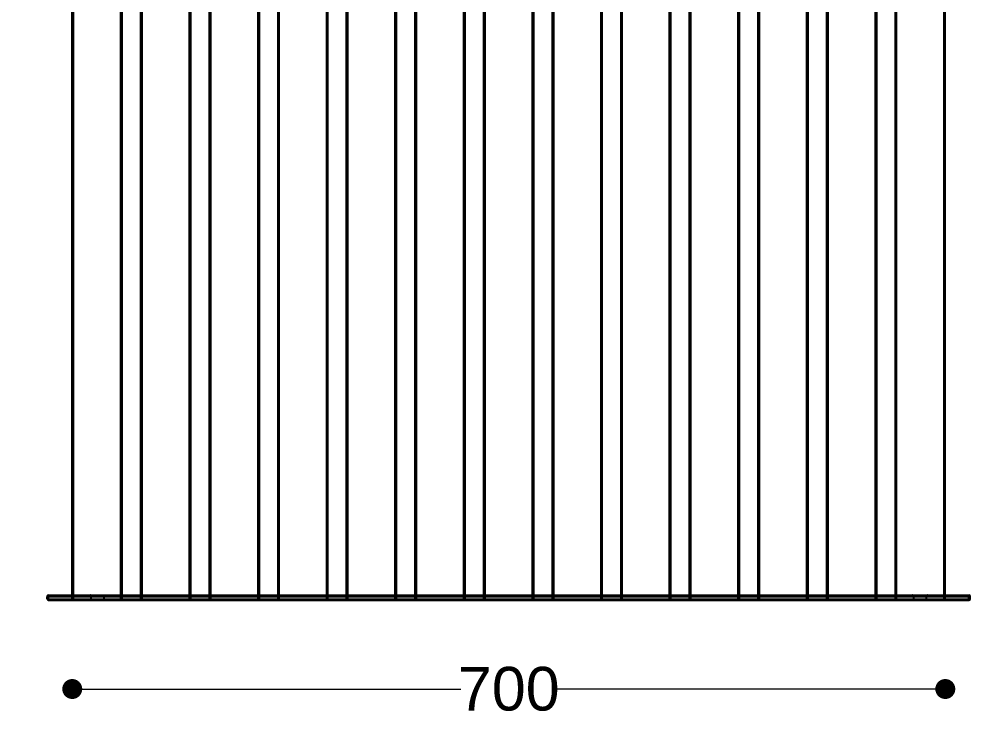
# Model space of a CAD drawing. Header units: millimetres. Extents: x 10366 to 13995, y 24552 to 29685.
# Drawn here: x 11293 to 12069, y 25186 to 25746 of the extents above; entities that cross this region are included whole.
import ezdxf

# ---------------------------------------------------------------- set-up
doc = ezdxf.new("R2010")
doc.units = ezdxf.units.MM
doc.header["$LTSCALE"] = 3
doc.layers.add('DomyÅ›lna', color=7, linetype='Continuous')
doc.layers.add('Hidden_lines', color=7, linetype='Continuous')
doc.styles.get("Standard").update_dxf_attribs({"font": 'arial.ttf'})
doc.dimstyles.new('MATEUSZ', dxfattribs={"dimtxt": 35, "dimasz": 16, "dimexe": 0.18, "dimexo": 0.0625, "dimgap": 0.09, "dimtad": 0, "dimdec": 0, "dimdsep": 46, "dimtxsty": 'Standard', "dimblk": 'DOT', "dimcen": 0.09, "dimse1": 1, "dimse2": 1, "dimadec": 0, "dimazin": 0, "dimtfac": 1, "dimtdec": 0, "dimtofl": 0, "dimtmove": 0, "dimatfit": 3, "dimfxl": 1, "dimtolj": 1, "dimtzin": 0, "dimlwd": 9, "dimlwe": 9, "dimarcsym": 0})

# ---------------------------------------------------------------- blocks, each defined once
blk = doc.blocks.new('_Dot')
at = {"color": 0, "linetype": 'ByBlock', "lineweight": -2}
blk.add_line((-0.5, 0), (-1, 0), dxfattribs=at)
at = {"color": 0, "linetype": 'ByBlock', "const_width": 0.5}
blk.add_lwpolyline([(-0.25, 0, 1), (0.25, 0, 1)], format="xyb", close=True, dxfattribs=at)
blk = doc.blocks.new('*D31')
at = {"color": 0, "lineweight": 9, "transparency": 16777216}
for p, q in [((11351.59, 25209.17), (11647.04, 25209.17)), ((12019.59, 25209.17), (11724.15, 25209.17))]:
    blk.add_line(p, q, dxfattribs=at)
at = {"layer": 'Defpoints', "color": 0, "transparency": 16777216}
for p in [(11335.59, 25284.35), (12035.59, 25284.35), (12035.59, 25209.17)]:
    blk.add_point(p, dxfattribs=at)
at = {"color": 0, "lineweight": 9, "transparency": 16777216, "xscale": 16, "yscale": 16, "zscale": 16, "rotation": 180}
blk.add_blockref('_Dot', (11335.59, 25209.17), dxfattribs=at)
at = {"color": 0, "lineweight": 9, "transparency": 16777216, "xscale": 16, "yscale": 16, "zscale": 16}
blk.add_blockref('_Dot', (12035.59, 25209.17), dxfattribs=at)
at = {"color": 0, "transparency": 16777216, "insert": (11685.59, 25209.17), "char_height": 35, "attachment_point": 5}
blk.add_mtext('\\A1;700', dxfattribs=at)
blk = doc.blocks.new('*D32')
at = {"color": 0, "lineweight": 9, "transparency": 16777216}
for p, q in [((12930.58, 25714.35), (12930.58, 25544.75)), ((12930.58, 25296.35), (12930.58, 25465.95))]:
    blk.add_line(p, q, dxfattribs=at)
at = {"layer": 'Defpoints', "color": 0, "transparency": 16777216}
for p in [(11095.69, 25730.35), (12930.58, 25730.35), (11115.69, 25280.35)]:
    blk.add_point(p, dxfattribs=at)
at = {"color": 0, "lineweight": 9, "transparency": 16777216, "xscale": 16, "yscale": 16, "zscale": 16}
for p, rotation in [((12930.58, 25730.35), 90), ((12930.58, 25280.35), 270)]:
    blk.add_blockref('_Dot', p, dxfattribs=dict(at, rotation=rotation))
at = {"color": 0, "transparency": 16777216, "insert": (12930.58, 25505.35), "char_height": 35, "attachment_point": 5, "rotation": 90}
blk.add_mtext('\\A1;450', dxfattribs=at)
blk = doc.blocks.new('*D33')
at = {"color": 0, "lineweight": 9, "transparency": 16777216}
for p, q in [((13029.08, 26013.96), (13029.08, 25693.71)), ((13029.08, 25296.35), (13029.08, 25616.6))]:
    blk.add_line(p, q, dxfattribs=at)
at = {"layer": 'Defpoints', "color": 0, "transparency": 16777216}
for p in [(12034.41, 26029.96), (13029.08, 26029.96), (12054.59, 25280.35)]:
    blk.add_point(p, dxfattribs=at)
at = {"color": 0, "lineweight": 9, "transparency": 16777216, "xscale": 16, "yscale": 16, "zscale": 16}
for p, rotation in [((13029.08, 26029.96), 90), ((13029.08, 25280.35), 270)]:
    blk.add_blockref('_Dot', p, dxfattribs=dict(at, rotation=rotation))
at = {"color": 0, "transparency": 16777216, "insert": (13029.08, 25655.16), "char_height": 35, "attachment_point": 5, "rotation": 90}
blk.add_mtext('\\A1;750', dxfattribs=at)

msp = doc.modelspace()

# ---------------------------------------------------------------- linework, layer by layer
at = {"layer": 'DomyÅ›lna'}
for p, q in [((11335.59, 25283.35), (11335.59, 26028.76)), ((11336.59, 25283.35), (11336.59, 26028.76)), ((11374.59, 25283.35), (11374.59, 26028.76)), ((11375.59, 25283.35), (11375.59, 26028.76)), ((11390.59, 25283.35), (11390.59, 26028.76)), ((11391.59, 25283.35), (11391.59, 26028.76)), ((11429.59, 25283.35), (11429.59, 26028.76)), ((11430.59, 25283.35), (11430.59, 26028.76)), ((11445.59, 25283.35), (11445.59, 26028.76)), ((11446.59, 25283.35), (11446.59, 26028.76)), ((11484.59, 25283.35), (11484.59, 26028.76)), ((11485.59, 25283.35), (11485.59, 26028.76)), ((11500.59, 25283.35), (11500.59, 26028.76)), ((11501.59, 25283.35), (11501.59, 26028.76)), ((11539.59, 25283.35), (11539.59, 26028.76)), ((11540.59, 25283.35), (11540.59, 26028.76)), ((11555.59, 25283.35), (11555.59, 26028.76)), ((11556.59, 25283.35), (11556.59, 26028.76)), ((11594.59, 25283.35), (11594.59, 26028.76)), ((11595.59, 25283.35), (11595.59, 26028.76)), ((11610.59, 25283.35), (11610.59, 26028.76)), ((11611.59, 25283.35), (11611.59, 26028.76)), ((11649.59, 25283.35), (11649.59, 26028.76)), ((11650.59, 25283.35), (11650.59, 26028.76)), ((11665.59, 25283.35), (11665.59, 26028.76)), ((11666.59, 25283.35), (11666.59, 26028.76)), ((11704.59, 25283.35), (11704.59, 26028.76)), ((11705.59, 25283.35), (11705.59, 26028.76)), ((11720.59, 25283.35), (11720.59, 26028.76)), ((11721.59, 25283.35), (11721.59, 26028.76)), ((11759.59, 25283.35), (11759.59, 26028.76)), ((11760.59, 25283.35), (11760.59, 26028.76)), ((11775.59, 25283.35), (11775.59, 26028.76)), ((11776.59, 25283.35), (11776.59, 26028.76)), ((11814.59, 25283.35), (11814.59, 26028.76)), ((11815.59, 25283.35), (11815.59, 26028.76)), ((11830.59, 25283.35), (11830.59, 26028.76)), ((11831.59, 25283.35), (11831.59, 26028.76)), ((11869.59, 25283.35), (11869.59, 26028.76)), ((11870.59, 25283.35), (11870.59, 26028.76)), ((11885.59, 25283.35), (11885.59, 26028.76)), ((11886.59, 25283.35), (11886.59, 26028.76)), ((11924.59, 25283.35), (11924.59, 26028.76)), ((11925.59, 25283.35), (11925.59, 26028.76)), ((11940.59, 25283.35), (11940.59, 26028.76)), ((11941.59, 25283.35), (11941.59, 26028.76)), ((11979.59, 25283.35), (11979.59, 26028.76)), ((11980.59, 25283.35), (11980.59, 26028.76)), ((11995.59, 25283.35), (11995.59, 26028.76)), ((11996.59, 25283.35), (11996.59, 26028.76)), ((12034.59, 25283.35), (12034.59, 26028.76)), ((12035.59, 25283.35), (12035.59, 26028.76)), ((11316.59, 25284.35), (12054.59, 25284.35)), ((11315.59, 25281.35), (11315.59, 25283.35)), ((11316.59, 25283.35), (12054.59, 25283.35)), ((11316.59, 25281.35), (11316.59, 25283.35)), ((11316.59, 25281.35), (12054.59, 25281.35)), ((11316.59, 25280.35), (12054.59, 25280.35)), ((12054.59, 25281.35), (12054.59, 25283.35)), ((12055.59, 25281.35), (12055.59, 25283.35))]:
    msp.add_line(p, q, dxfattribs=at)
for points in [[(11316.59, 25284.35, 0), (11316.59, 25284.35, 0), (11316.59, 25284.35, 0), (11316.59, 25284.35, 0), (11316.59, 25284.35, 0), (11316.59, 25284.35, 0), (11316.59, 25284.35, 0), (11316.59, 25284.35, 0), (11316.59, 25284.35, 0), (11316.59, 25284.35, 0), (11316.59, 25284.35, 0), (11316.59, 25284.35, 0), (11316.59, 25284.35, 0), (11316.59, 25284.35, 0), (11316.59, 25284.34, 0), (11316.59, 25284.32, 0), (11316.59, 25284.22, 0), (11316.59, 25283.35, 0)], [(12054.59, 25283.35, 0), (12054.59, 25284.35, 0)], [(11316.59, 25283.35, 0), (11315.59, 25283.35, 0)], [(11315.59, 25281.35, 0), (11315.59, 25281.35, 0), (11315.59, 25281.35, 0), (11315.59, 25281.35, 0), (11315.59, 25281.35, 0), (11315.59, 25281.35, 0), (11315.59, 25281.35, 0), (11315.59, 25281.35, 0), (11315.59, 25281.35, 0), (11315.59, 25281.35, 0), (11315.59, 25281.35, 0), (11315.59, 25281.35, 0), (11315.59, 25281.35, 0), (11315.6, 25281.35, 0), (11315.6, 25281.35, 0), (11315.62, 25281.35, 0), (11315.72, 25281.35, 0), (11316.59, 25281.35, 0)], [(11316.59, 25281.35, 0), (11316.59, 25280.35, 0)], [(11349.88, 25280.35, 0), (11349.97, 25280.35, 0), (11350.07, 25280.37, 0), (11350.16, 25280.39, 0), (11350.25, 25280.42, 0), (11350.33, 25280.46, 0), (11350.41, 25280.51, 0), (11350.49, 25280.56, 0), (11350.57, 25280.63, 0), (11350.63, 25280.7, 0), (11350.69, 25280.78, 0), (11350.74, 25280.86, 0), (11350.79, 25280.95, 0), (11350.82, 25281.04, 0), (11350.85, 25281.14, 0), (11350.87, 25281.25, 0), (11350.87, 25281.35, 0)], [(11374.59, 25280.35, 0), (11374.59, 25280.35, 0), (11374.59, 25280.35, 0), (11374.59, 25280.35, 0), (11374.59, 25280.35, 0), (11374.59, 25280.35, 0), (11374.59, 25280.35, 0), (11374.59, 25280.35, 0), (11374.59, 25280.35, 0), (11374.59, 25280.35, 0), (11374.59, 25280.35, 0), (11374.59, 25280.35, 0), (11374.59, 25280.35, 0), (11374.59, 25280.35, 0), (11374.59, 25280.35, 0), (11374.59, 25280.38, 0), (11374.59, 25280.47, 0), (11374.59, 25281.35, 0)], [(11429.59, 25280.35, 0), (11429.59, 25280.35, 0), (11429.59, 25280.35, 0), (11429.59, 25280.35, 0), (11429.59, 25280.35, 0), (11429.59, 25280.35, 0), (11429.59, 25280.35, 0), (11429.59, 25280.35, 0), (11429.59, 25280.35, 0), (11429.59, 25280.35, 0), (11429.59, 25280.35, 0), (11429.59, 25280.35, 0), (11429.59, 25280.35, 0), (11429.59, 25280.35, 0), (11429.59, 25280.35, 0), (11429.59, 25280.38, 0), (11429.59, 25280.47, 0), (11429.59, 25281.35, 0)], [(11484.59, 25280.35, 0), (11484.59, 25280.35, 0), (11484.59, 25280.35, 0), (11484.59, 25280.35, 0), (11484.59, 25280.35, 0), (11484.59, 25280.35, 0), (11484.59, 25280.35, 0), (11484.59, 25280.35, 0), (11484.59, 25280.35, 0), (11484.59, 25280.35, 0), (11484.59, 25280.35, 0), (11484.59, 25280.35, 0), (11484.59, 25280.35, 0), (11484.59, 25280.35, 0), (11484.59, 25280.35, 0), (11484.59, 25280.38, 0), (11484.59, 25280.47, 0), (11484.59, 25281.35, 0)], [(11539.59, 25280.35, 0), (11539.59, 25280.35, 0), (11539.59, 25280.35, 0), (11539.59, 25280.35, 0), (11539.59, 25280.35, 0), (11539.59, 25280.35, 0), (11539.59, 25280.35, 0), (11539.59, 25280.35, 0), (11539.59, 25280.35, 0), (11539.59, 25280.35, 0), (11539.59, 25280.35, 0), (11539.59, 25280.35, 0), (11539.59, 25280.35, 0), (11539.59, 25280.35, 0), (11539.59, 25280.35, 0), (11539.59, 25280.38, 0), (11539.59, 25280.47, 0), (11539.59, 25281.35, 0)], [(11594.59, 25280.35, 0), (11594.59, 25280.35, 0), (11594.59, 25280.35, 0), (11594.59, 25280.35, 0), (11594.59, 25280.35, 0), (11594.59, 25280.35, 0), (11594.59, 25280.35, 0), (11594.59, 25280.35, 0), (11594.59, 25280.35, 0), (11594.59, 25280.35, 0), (11594.59, 25280.35, 0), (11594.59, 25280.35, 0), (11594.59, 25280.35, 0), (11594.59, 25280.35, 0), (11594.59, 25280.35, 0), (11594.59, 25280.38, 0), (11594.59, 25280.47, 0), (11594.59, 25281.35, 0)], [(11649.59, 25280.35, 0), (11649.59, 25280.35, 0), (11649.59, 25280.35, 0), (11649.59, 25280.35, 0), (11649.59, 25280.35, 0), (11649.59, 25280.35, 0), (11649.59, 25280.35, 0), (11649.59, 25280.35, 0), (11649.59, 25280.35, 0), (11649.59, 25280.35, 0), (11649.59, 25280.35, 0), (11649.59, 25280.35, 0), (11649.59, 25280.35, 0), (11649.59, 25280.35, 0), (11649.59, 25280.35, 0), (11649.59, 25280.38, 0), (11649.59, 25280.47, 0), (11649.59, 25281.35, 0)], [(11704.59, 25280.35, 0), (11704.59, 25280.35, 0), (11704.59, 25280.35, 0), (11704.59, 25280.35, 0), (11704.59, 25280.35, 0), (11704.59, 25280.35, 0), (11704.59, 25280.35, 0), (11704.59, 25280.35, 0), (11704.59, 25280.35, 0), (11704.59, 25280.35, 0), (11704.59, 25280.35, 0), (11704.59, 25280.35, 0), (11704.59, 25280.35, 0), (11704.59, 25280.35, 0), (11704.59, 25280.35, 0), (11704.59, 25280.38, 0), (11704.59, 25280.47, 0), (11704.59, 25281.35, 0)], [(11759.59, 25280.35, 0), (11759.59, 25280.35, 0), (11759.59, 25280.35, 0), (11759.59, 25280.35, 0), (11759.59, 25280.35, 0), (11759.59, 25280.35, 0), (11759.59, 25280.35, 0), (11759.59, 25280.35, 0), (11759.59, 25280.35, 0), (11759.59, 25280.35, 0), (11759.59, 25280.35, 0), (11759.59, 25280.35, 0), (11759.59, 25280.35, 0), (11759.59, 25280.35, 0), (11759.59, 25280.35, 0), (11759.59, 25280.38, 0), (11759.59, 25280.47, 0), (11759.59, 25281.35, 0)], [(11814.59, 25280.35, 0), (11814.59, 25280.35, 0), (11814.59, 25280.35, 0), (11814.59, 25280.35, 0), (11814.59, 25280.35, 0), (11814.59, 25280.35, 0), (11814.59, 25280.35, 0), (11814.59, 25280.35, 0), (11814.59, 25280.35, 0), (11814.59, 25280.35, 0), (11814.59, 25280.35, 0), (11814.59, 25280.35, 0), (11814.59, 25280.35, 0), (11814.59, 25280.35, 0), (11814.59, 25280.35, 0), (11814.59, 25280.38, 0), (11814.59, 25280.47, 0), (11814.59, 25281.35, 0)], [(11869.59, 25280.35, 0), (11869.59, 25280.35, 0), (11869.59, 25280.35, 0), (11869.59, 25280.35, 0), (11869.59, 25280.35, 0), (11869.59, 25280.35, 0), (11869.59, 25280.35, 0), (11869.59, 25280.35, 0), (11869.59, 25280.35, 0), (11869.59, 25280.35, 0), (11869.59, 25280.35, 0), (11869.59, 25280.35, 0), (11869.59, 25280.35, 0), (11869.59, 25280.35, 0), (11869.59, 25280.35, 0), (11869.59, 25280.38, 0), (11869.59, 25280.47, 0), (11869.59, 25281.35, 0)], [(11924.59, 25280.35, 0), (11924.59, 25280.35, 0), (11924.59, 25280.35, 0), (11924.59, 25280.35, 0), (11924.59, 25280.35, 0), (11924.59, 25280.35, 0), (11924.59, 25280.35, 0), (11924.59, 25280.35, 0), (11924.59, 25280.35, 0), (11924.59, 25280.35, 0), (11924.59, 25280.35, 0), (11924.59, 25280.35, 0), (11924.59, 25280.35, 0), (11924.59, 25280.35, 0), (11924.59, 25280.35, 0), (11924.59, 25280.38, 0), (11924.59, 25280.47, 0), (11924.59, 25281.35, 0)], [(11979.59, 25280.35, 0), (11979.59, 25280.35, 0), (11979.59, 25280.35, 0), (11979.59, 25280.35, 0), (11979.59, 25280.35, 0), (11979.59, 25280.35, 0), (11979.59, 25280.35, 0), (11979.59, 25280.35, 0), (11979.59, 25280.35, 0), (11979.59, 25280.35, 0), (11979.59, 25280.35, 0), (11979.59, 25280.35, 0), (11979.59, 25280.35, 0), (11979.59, 25280.35, 0), (11979.59, 25280.35, 0), (11979.59, 25280.38, 0), (11979.59, 25280.47, 0), (11979.59, 25281.35, 0)], [(12009.33, 25280.35, 0), (12009.52, 25280.37, 0), (12009.61, 25280.39, 0), (12009.7, 25280.42, 0), (12009.79, 25280.46, 0), (12009.87, 25280.51, 0), (12009.94, 25280.57, 0), (12010.02, 25280.63, 0), (12010.08, 25280.7, 0), (12010.14, 25280.78, 0), (12010.19, 25280.86, 0), (12010.24, 25280.95, 0), (12010.27, 25281.04, 0), (12010.3, 25281.14, 0), (12010.31, 25281.25, 0), (12010.32, 25281.35, 0)], [(12034.59, 25280.35, 0), (12034.59, 25280.35, 0), (12034.59, 25280.35, 0), (12034.59, 25280.35, 0), (12034.59, 25280.35, 0), (12034.59, 25280.35, 0), (12034.59, 25280.35, 0), (12034.59, 25280.35, 0), (12034.59, 25280.35, 0), (12034.59, 25280.35, 0), (12034.59, 25280.35, 0), (12034.59, 25280.35, 0), (12034.59, 25280.35, 0), (12034.59, 25280.35, 0), (12034.59, 25280.35, 0), (12034.59, 25280.38, 0), (12034.59, 25280.47, 0), (12034.59, 25281.35, 0)], [(12055.59, 25283.35, 0), (12055.59, 25283.35, 0), (12055.59, 25283.35, 0), (12055.59, 25283.35, 0), (12055.59, 25283.35, 0), (12055.59, 25283.35, 0), (12055.59, 25283.35, 0), (12055.59, 25283.35, 0), (12055.59, 25283.35, 0), (12055.59, 25283.35, 0), (12055.59, 25283.35, 0), (12055.59, 25283.35, 0), (12055.59, 25283.35, 0), (12055.59, 25283.35, 0), (12055.59, 25283.35, 0), (12055.56, 25283.35, 0), (12055.47, 25283.35, 0), (12054.59, 25283.35, 0)], [(12054.59, 25281.35, 0), (12055.59, 25281.35, 0)], [(12054.59, 25280.35, 0), (12054.59, 25280.35, 0), (12054.59, 25280.35, 0), (12054.59, 25280.35, 0), (12054.59, 25280.35, 0), (12054.59, 25280.35, 0), (12054.59, 25280.35, 0), (12054.59, 25280.35, 0), (12054.59, 25280.35, 0), (12054.59, 25280.35, 0), (12054.59, 25280.35, 0), (12054.59, 25280.35, 0), (12054.59, 25280.35, 0), (12054.59, 25280.35, 0), (12054.59, 25280.35, 0), (12054.59, 25280.38, 0), (12054.59, 25280.47, 0), (12054.59, 25281.35, 0)]]:
    msp.add_polyline3d(points, dxfattribs=at)
msp.add_polyline3d([(12015.32, 25280.35, 0), (12009.32, 25280.35, 0), (12015.32, 25280.35, 0), (12021.32, 25280.35, 0)], close=True, dxfattribs=at)
for centre, start, end in [((11316.59, 25283.35), 90, 180), ((12054.59, 25283.35), 0, 90), ((11316.59, 25281.35), 180, 270), ((11336.59, 25281.35), 180, 270), ((11336.59, 25281.35), 180, 270), ((11391.59, 25281.35), 180, 270), ((11391.59, 25281.35), 180, 270), ((11446.59, 25281.35), 180, 270), ((11446.59, 25281.35), 180, 270), ((11501.59, 25281.35), 180, 270), ((11501.59, 25281.35), 180, 270), ((11556.59, 25281.35), 180, 270), ((11556.59, 25281.35), 180, 270), ((11611.59, 25281.35), 180, 270), ((11611.59, 25281.35), 180, 270), ((11666.59, 25281.35), 180, 270), ((11666.59, 25281.35), 180, 270), ((11721.59, 25281.35), 180, 270), ((11721.59, 25281.35), 180, 270), ((11776.59, 25281.35), 180, 270), ((11776.59, 25281.35), 180, 270), ((11831.59, 25281.35), 180, 270), ((11831.59, 25281.35), 180, 270), ((11886.59, 25281.35), 180, 270), ((11886.59, 25281.35), 180, 270), ((11941.59, 25281.35), 180, 270), ((11941.59, 25281.35), 180, 270), ((11996.59, 25281.35), 180, 270), ((11996.59, 25281.35), 180, 270), ((12054.59, 25281.35), 270, 0)]:
    msp.add_arc(centre, 1, start, end, dxfattribs=at)
at = {"layer": 'Hidden_lines'}
for p, q in [((11335.59, 25281.35), (11335.59, 25284.35)), ((11336.59, 25281.35), (11336.59, 25284.35)), ((11374.59, 25281.35), (11374.59, 25284.35)), ((11375.59, 25281.35), (11375.59, 25284.35)), ((11390.59, 25281.35), (11390.59, 25284.35)), ((11391.59, 25281.35), (11391.59, 25284.35)), ((11429.59, 25281.35), (11429.59, 25284.35)), ((11430.59, 25281.35), (11430.59, 25284.35)), ((11445.59, 25281.35), (11445.59, 25284.35)), ((11446.59, 25281.35), (11446.59, 25284.35)), ((11484.59, 25281.35), (11484.59, 25284.35)), ((11485.59, 25281.35), (11485.59, 25284.35)), ((11500.59, 25281.35), (11500.59, 25284.35)), ((11501.59, 25281.35), (11501.59, 25284.35)), ((11539.59, 25281.35), (11539.59, 25284.35)), ((11540.59, 25281.35), (11540.59, 25284.35)), ((11555.59, 25281.35), (11555.59, 25284.35)), ((11556.59, 25281.35), (11556.59, 25284.35)), ((11594.59, 25281.35), (11594.59, 25284.35)), ((11595.59, 25281.35), (11595.59, 25284.35)), ((11610.59, 25281.35), (11610.59, 25284.35)), ((11611.59, 25281.35), (11611.59, 25284.35)), ((11649.59, 25281.35), (11649.59, 25284.35)), ((11650.59, 25281.35), (11650.59, 25284.35)), ((11665.59, 25281.35), (11665.59, 25284.35)), ((11666.59, 25281.35), (11666.59, 25284.35)), ((11704.59, 25281.35), (11704.59, 25284.35)), ((11705.59, 25281.35), (11705.59, 25284.35)), ((11720.59, 25281.35), (11720.59, 25284.35)), ((11721.59, 25281.35), (11721.59, 25284.35)), ((11759.59, 25281.35), (11759.59, 25284.35)), ((11760.59, 25281.35), (11760.59, 25284.35)), ((11775.59, 25281.35), (11775.59, 25284.35)), ((11776.59, 25281.35), (11776.59, 25284.35)), ((11814.59, 25281.35), (11814.59, 25284.35)), ((11815.59, 25281.35), (11815.59, 25284.35)), ((11830.59, 25281.35), (11830.59, 25284.35)), ((11831.59, 25281.35), (11831.59, 25284.35)), ((11869.59, 25281.35), (11869.59, 25284.35)), ((11870.59, 25281.35), (11870.59, 25284.35)), ((11885.59, 25281.35), (11885.59, 25284.35)), ((11886.59, 25281.35), (11886.59, 25284.35)), ((11924.59, 25281.35), (11924.59, 25284.35)), ((11925.59, 25281.35), (11925.59, 25284.35)), ((11940.59, 25281.35), (11940.59, 25284.35)), ((11941.59, 25281.35), (11941.59, 25284.35)), ((11979.59, 25281.35), (11979.59, 25284.35)), ((11980.59, 25281.35), (11980.59, 25284.35)), ((11995.59, 25281.35), (11995.59, 25284.35)), ((11996.59, 25281.35), (11996.59, 25284.35)), ((12034.59, 25281.35), (12034.59, 25284.35)), ((12035.59, 25281.35), (12035.59, 25284.35)), ((11335.59, 25281.35), (11335.59, 25283.35)), ((11336.59, 25281.35), (11336.59, 25283.35)), ((11350.87, 25281.35), (11350.87, 25283.35)), ((11360.87, 25283.35), (11360.87, 25281.35)), ((11374.59, 25281.35), (11374.59, 25283.35)), ((11375.59, 25281.35), (11375.59, 25283.35)), ((11390.59, 25281.35), (11390.59, 25283.35)), ((11391.59, 25281.35), (11391.59, 25283.35)), ((11429.59, 25281.35), (11429.59, 25283.35)), ((11430.59, 25281.35), (11430.59, 25283.35)), ((11445.59, 25281.35), (11445.59, 25283.35)), ((11446.59, 25281.35), (11446.59, 25283.35)), ((11484.59, 25281.35), (11484.59, 25283.35)), ((11485.59, 25281.35), (11485.59, 25283.35)), ((11500.59, 25281.35), (11500.59, 25283.35)), ((11501.59, 25281.35), (11501.59, 25283.35)), ((11539.59, 25281.35), (11539.59, 25283.35)), ((11540.59, 25281.35), (11540.59, 25283.35)), ((11555.59, 25281.35), (11555.59, 25283.35)), ((11556.59, 25281.35), (11556.59, 25283.35)), ((11594.59, 25281.35), (11594.59, 25283.35)), ((11595.59, 25281.35), (11595.59, 25283.35)), ((11610.59, 25281.35), (11610.59, 25283.35)), ((11611.59, 25281.35), (11611.59, 25283.35)), ((11649.59, 25281.35), (11649.59, 25283.35)), ((11650.59, 25281.35), (11650.59, 25283.35)), ((11665.59, 25281.35), (11665.59, 25283.35)), ((11666.59, 25281.35), (11666.59, 25283.35)), ((11704.59, 25281.35), (11704.59, 25283.35)), ((11705.59, 25281.35), (11705.59, 25283.35)), ((11720.59, 25281.35), (11720.59, 25283.35)), ((11721.59, 25281.35), (11721.59, 25283.35)), ((11759.59, 25281.35), (11759.59, 25283.35)), ((11760.59, 25281.35), (11760.59, 25283.35)), ((11775.59, 25281.35), (11775.59, 25283.35)), ((11776.59, 25281.35), (11776.59, 25283.35)), ((11814.59, 25281.35), (11814.59, 25283.35)), ((11815.59, 25281.35), (11815.59, 25283.35)), ((11830.59, 25281.35), (11830.59, 25283.35)), ((11831.59, 25281.35), (11831.59, 25283.35)), ((11869.59, 25281.35), (11869.59, 25283.35)), ((11870.59, 25281.35), (11870.59, 25283.35)), ((11885.59, 25281.35), (11885.59, 25283.35)), ((11886.59, 25281.35), (11886.59, 25283.35)), ((11924.59, 25281.35), (11924.59, 25283.35)), ((11925.59, 25281.35), (11925.59, 25283.35)), ((11940.59, 25281.35), (11940.59, 25283.35)), ((11941.59, 25281.35), (11941.59, 25283.35)), ((11979.59, 25281.35), (11979.59, 25283.35)), ((11980.59, 25281.35), (11980.59, 25283.35)), ((11995.59, 25281.35), (11995.59, 25283.35)), ((11996.59, 25281.35), (11996.59, 25283.35)), ((12010.32, 25281.35), (12010.32, 25283.35)), ((12020.32, 25283.35), (12020.32, 25281.35)), ((12034.59, 25281.35), (12034.59, 25283.35)), ((12035.59, 25281.35), (12035.59, 25283.35))]:
    msp.add_line(p, q, dxfattribs=at)
for points in [[(11350.87, 25283.35, 0), (11350.87, 25283.44, 0), (11350.85, 25283.55, 0), (11350.83, 25283.64, 0), (11350.79, 25283.73, 0), (11350.75, 25283.82, 0), (11350.7, 25283.9, 0), (11350.65, 25283.98, 0), (11350.58, 25284.05, 0), (11350.51, 25284.11, 0), (11350.44, 25284.17, 0), (11350.36, 25284.22, 0), (11350.28, 25284.26, 0), (11350.2, 25284.29, 0), (11350.11, 25284.32, 0), (11350.02, 25284.34, 0), (11349.93, 25284.35, 0)], [(11361.81, 25284.35, 0), (11361.63, 25284.32, 0), (11361.54, 25284.29, 0), (11361.46, 25284.26, 0), (11361.38, 25284.22, 0), (11361.3, 25284.17, 0), (11361.23, 25284.11, 0), (11361.16, 25284.05, 0), (11361.1, 25283.98, 0), (11361.04, 25283.9, 0), (11360.99, 25283.82, 0), (11360.95, 25283.73, 0), (11360.92, 25283.64, 0), (11360.89, 25283.55, 0), (11360.88, 25283.44, 0), (11360.87, 25283.35, 0)], [(12010.32, 25283.35, 0), (12010.31, 25283.45, 0), (12010.3, 25283.55, 0), (12010.27, 25283.65, 0), (12010.24, 25283.74, 0), (12010.19, 25283.83, 0), (12010.14, 25283.92, 0), (12010.08, 25284, 0), (12010.01, 25284.07, 0), (12009.94, 25284.13, 0), (12009.86, 25284.19, 0), (12009.78, 25284.23, 0), (12009.69, 25284.27, 0), (12009.61, 25284.3, 0), (12009.51, 25284.33, 0), (12009.42, 25284.34, 0), (12009.32, 25284.35, 0)], [(12021.32, 25284.35, 0), (12021.22, 25284.34, 0), (12021.13, 25284.33, 0), (12021.03, 25284.31, 0), (12020.94, 25284.28, 0), (12020.86, 25284.24, 0), (12020.78, 25284.19, 0), (12020.7, 25284.13, 0), (12020.62, 25284.07, 0), (12020.56, 25284, 0), (12020.5, 25283.92, 0), (12020.44, 25283.83, 0), (12020.4, 25283.74, 0), (12020.37, 25283.65, 0), (12020.34, 25283.55, 0), (12020.32, 25283.45, 0), (12020.32, 25283.35, 0)], [(11336.59, 25281.35, 0), (11336.59, 25280.35, 0)], [(11336.59, 25281.35, 0), (11336.59, 25280.35, 0)], [(11360.87, 25281.35, 0), (11360.88, 25281.25, 0), (11360.89, 25281.15, 0), (11360.92, 25281.05, 0), (11360.95, 25280.96, 0), (11360.99, 25280.88, 0), (11361.04, 25280.79, 0), (11361.1, 25280.72, 0), (11361.16, 25280.65, 0), (11361.23, 25280.58, 0), (11361.3, 25280.53, 0), (11361.38, 25280.48, 0), (11361.46, 25280.43, 0), (11361.54, 25280.4, 0), (11361.63, 25280.38, 0), (11361.72, 25280.36, 0), (11361.81, 25280.35, 0)], [(11374.59, 25280.35, 0), (11374.59, 25280.35, 0), (11374.59, 25280.35, 0), (11374.59, 25280.35, 0), (11374.59, 25280.35, 0), (11374.59, 25280.35, 0), (11374.59, 25280.35, 0), (11374.59, 25280.35, 0), (11374.59, 25280.35, 0), (11374.59, 25280.35, 0), (11374.59, 25280.35, 0), (11374.59, 25280.35, 0), (11374.59, 25280.35, 0), (11374.59, 25280.35, 0), (11374.59, 25280.35, 0), (11374.59, 25280.38, 0), (11374.59, 25280.47, 0), (11374.59, 25281.35, 0)], [(11391.59, 25281.35, 0), (11391.59, 25280.35, 0)], [(11391.59, 25281.35, 0), (11391.59, 25280.35, 0)], [(11429.59, 25280.35, 0), (11429.59, 25280.35, 0), (11429.59, 25280.35, 0), (11429.59, 25280.35, 0), (11429.59, 25280.35, 0), (11429.59, 25280.35, 0), (11429.59, 25280.35, 0), (11429.59, 25280.35, 0), (11429.59, 25280.35, 0), (11429.59, 25280.35, 0), (11429.59, 25280.35, 0), (11429.59, 25280.35, 0), (11429.59, 25280.35, 0), (11429.59, 25280.35, 0), (11429.59, 25280.35, 0), (11429.59, 25280.38, 0), (11429.59, 25280.47, 0), (11429.59, 25281.35, 0)], [(11446.59, 25281.35, 0), (11446.59, 25280.35, 0)], [(11446.59, 25281.35, 0), (11446.59, 25280.35, 0)], [(11484.59, 25280.35, 0), (11484.59, 25280.35, 0), (11484.59, 25280.35, 0), (11484.59, 25280.35, 0), (11484.59, 25280.35, 0), (11484.59, 25280.35, 0), (11484.59, 25280.35, 0), (11484.59, 25280.35, 0), (11484.59, 25280.35, 0), (11484.59, 25280.35, 0), (11484.59, 25280.35, 0), (11484.59, 25280.35, 0), (11484.59, 25280.35, 0), (11484.59, 25280.35, 0), (11484.59, 25280.35, 0), (11484.59, 25280.38, 0), (11484.59, 25280.47, 0), (11484.59, 25281.35, 0)], [(11501.59, 25281.35, 0), (11501.59, 25280.35, 0)], [(11501.59, 25281.35, 0), (11501.59, 25280.35, 0)], [(11539.59, 25280.35, 0), (11539.59, 25280.35, 0), (11539.59, 25280.35, 0), (11539.59, 25280.35, 0), (11539.59, 25280.35, 0), (11539.59, 25280.35, 0), (11539.59, 25280.35, 0), (11539.59, 25280.35, 0), (11539.59, 25280.35, 0), (11539.59, 25280.35, 0), (11539.59, 25280.35, 0), (11539.59, 25280.35, 0), (11539.59, 25280.35, 0), (11539.59, 25280.35, 0), (11539.59, 25280.35, 0), (11539.59, 25280.38, 0), (11539.59, 25280.47, 0), (11539.59, 25281.35, 0)], [(11556.59, 25281.35, 0), (11556.59, 25280.35, 0)], [(11556.59, 25281.35, 0), (11556.59, 25280.35, 0)], [(11594.59, 25280.35, 0), (11594.59, 25280.35, 0), (11594.59, 25280.35, 0), (11594.59, 25280.35, 0), (11594.59, 25280.35, 0), (11594.59, 25280.35, 0), (11594.59, 25280.35, 0), (11594.59, 25280.35, 0), (11594.59, 25280.35, 0), (11594.59, 25280.35, 0), (11594.59, 25280.35, 0), (11594.59, 25280.35, 0), (11594.59, 25280.35, 0), (11594.59, 25280.35, 0), (11594.59, 25280.35, 0), (11594.59, 25280.38, 0), (11594.59, 25280.47, 0), (11594.59, 25281.35, 0)], [(11611.59, 25281.35, 0), (11611.59, 25280.35, 0)], [(11611.59, 25281.35, 0), (11611.59, 25280.35, 0)], [(11649.59, 25280.35, 0), (11649.59, 25280.35, 0), (11649.59, 25280.35, 0), (11649.59, 25280.35, 0), (11649.59, 25280.35, 0), (11649.59, 25280.35, 0), (11649.59, 25280.35, 0), (11649.59, 25280.35, 0), (11649.59, 25280.35, 0), (11649.59, 25280.35, 0), (11649.59, 25280.35, 0), (11649.59, 25280.35, 0), (11649.59, 25280.35, 0), (11649.59, 25280.35, 0), (11649.59, 25280.35, 0), (11649.59, 25280.38, 0), (11649.59, 25280.47, 0), (11649.59, 25281.35, 0)], [(11666.59, 25281.35, 0), (11666.59, 25280.35, 0)], [(11666.59, 25281.35, 0), (11666.59, 25280.35, 0)], [(11704.59, 25280.35, 0), (11704.59, 25280.35, 0), (11704.59, 25280.35, 0), (11704.59, 25280.35, 0), (11704.59, 25280.35, 0), (11704.59, 25280.35, 0), (11704.59, 25280.35, 0), (11704.59, 25280.35, 0), (11704.59, 25280.35, 0), (11704.59, 25280.35, 0), (11704.59, 25280.35, 0), (11704.59, 25280.35, 0), (11704.59, 25280.35, 0), (11704.59, 25280.35, 0), (11704.59, 25280.35, 0), (11704.59, 25280.38, 0), (11704.59, 25280.47, 0), (11704.59, 25281.35, 0)], [(11721.59, 25281.35, 0), (11721.59, 25280.35, 0)], [(11721.59, 25281.35, 0), (11721.59, 25280.35, 0)], [(11759.59, 25280.35, 0), (11759.59, 25280.35, 0), (11759.59, 25280.35, 0), (11759.59, 25280.35, 0), (11759.59, 25280.35, 0), (11759.59, 25280.35, 0), (11759.59, 25280.35, 0), (11759.59, 25280.35, 0), (11759.59, 25280.35, 0), (11759.59, 25280.35, 0), (11759.59, 25280.35, 0), (11759.59, 25280.35, 0), (11759.59, 25280.35, 0), (11759.59, 25280.35, 0), (11759.59, 25280.35, 0), (11759.59, 25280.38, 0), (11759.59, 25280.47, 0), (11759.59, 25281.35, 0)], [(11776.59, 25281.35, 0), (11776.59, 25280.35, 0)], [(11776.59, 25281.35, 0), (11776.59, 25280.35, 0)], [(11814.59, 25280.35, 0), (11814.59, 25280.35, 0), (11814.59, 25280.35, 0), (11814.59, 25280.35, 0), (11814.59, 25280.35, 0), (11814.59, 25280.35, 0), (11814.59, 25280.35, 0), (11814.59, 25280.35, 0), (11814.59, 25280.35, 0), (11814.59, 25280.35, 0), (11814.59, 25280.35, 0), (11814.59, 25280.35, 0), (11814.59, 25280.35, 0), (11814.59, 25280.35, 0), (11814.59, 25280.35, 0), (11814.59, 25280.38, 0), (11814.59, 25280.47, 0), (11814.59, 25281.35, 0)], [(11831.59, 25281.35, 0), (11831.59, 25280.35, 0)], [(11831.59, 25281.35, 0), (11831.59, 25280.35, 0)], [(11869.59, 25280.35, 0), (11869.59, 25280.35, 0), (11869.59, 25280.35, 0), (11869.59, 25280.35, 0), (11869.59, 25280.35, 0), (11869.59, 25280.35, 0), (11869.59, 25280.35, 0), (11869.59, 25280.35, 0), (11869.59, 25280.35, 0), (11869.59, 25280.35, 0), (11869.59, 25280.35, 0), (11869.59, 25280.35, 0), (11869.59, 25280.35, 0), (11869.59, 25280.35, 0), (11869.59, 25280.35, 0), (11869.59, 25280.38, 0), (11869.59, 25280.47, 0), (11869.59, 25281.35, 0)], [(11886.59, 25281.35, 0), (11886.59, 25280.35, 0)], [(11886.59, 25281.35, 0), (11886.59, 25280.35, 0)], [(11924.59, 25280.35, 0), (11924.59, 25280.35, 0), (11924.59, 25280.35, 0), (11924.59, 25280.35, 0), (11924.59, 25280.35, 0), (11924.59, 25280.35, 0), (11924.59, 25280.35, 0), (11924.59, 25280.35, 0), (11924.59, 25280.35, 0), (11924.59, 25280.35, 0), (11924.59, 25280.35, 0), (11924.59, 25280.35, 0), (11924.59, 25280.35, 0), (11924.59, 25280.35, 0), (11924.59, 25280.35, 0), (11924.59, 25280.38, 0), (11924.59, 25280.47, 0), (11924.59, 25281.35, 0)], [(11941.59, 25281.35, 0), (11941.59, 25280.35, 0)], [(11941.59, 25281.35, 0), (11941.59, 25280.35, 0)], [(11979.59, 25280.35, 0), (11979.59, 25280.35, 0), (11979.59, 25280.35, 0), (11979.59, 25280.35, 0), (11979.59, 25280.35, 0), (11979.59, 25280.35, 0), (11979.59, 25280.35, 0), (11979.59, 25280.35, 0), (11979.59, 25280.35, 0), (11979.59, 25280.35, 0), (11979.59, 25280.35, 0), (11979.59, 25280.35, 0), (11979.59, 25280.35, 0), (11979.59, 25280.35, 0), (11979.59, 25280.35, 0), (11979.59, 25280.38, 0), (11979.59, 25280.47, 0), (11979.59, 25281.35, 0)], [(11996.59, 25281.35, 0), (11996.59, 25280.35, 0)], [(11996.59, 25281.35, 0), (11996.59, 25280.35, 0)], [(12020.32, 25281.35, 0), (12020.32, 25281.25, 0), (12020.34, 25281.15, 0), (12020.36, 25281.05, 0), (12020.39, 25280.96, 0), (12020.44, 25280.88, 0), (12020.49, 25280.79, 0), (12020.54, 25280.72, 0), (12020.6, 25280.65, 0), (12020.67, 25280.58, 0), (12020.75, 25280.53, 0), (12020.83, 25280.48, 0), (12020.91, 25280.43, 0), (12020.99, 25280.4, 0), (12021.08, 25280.38, 0), (12021.17, 25280.36, 0), (12021.26, 25280.35, 0)], [(12034.59, 25280.35, 0), (12034.59, 25280.35, 0), (12034.59, 25280.35, 0), (12034.59, 25280.35, 0), (12034.59, 25280.35, 0), (12034.59, 25280.35, 0), (12034.59, 25280.35, 0), (12034.59, 25280.35, 0), (12034.59, 25280.35, 0), (12034.59, 25280.35, 0), (12034.59, 25280.35, 0), (12034.59, 25280.35, 0), (12034.59, 25280.35, 0), (12034.59, 25280.35, 0), (12034.59, 25280.35, 0), (12034.59, 25280.38, 0), (12034.59, 25280.47, 0), (12034.59, 25281.35, 0)]]:
    msp.add_polyline3d(points, dxfattribs=at)
for centre in [(11374.59, 25281.35), (11374.59, 25281.35), (11429.59, 25281.35), (11429.59, 25281.35), (11484.59, 25281.35), (11484.59, 25281.35), (11539.59, 25281.35), (11539.59, 25281.35), (11594.59, 25281.35), (11594.59, 25281.35), (11649.59, 25281.35), (11649.59, 25281.35), (11704.59, 25281.35), (11704.59, 25281.35), (11759.59, 25281.35), (11759.59, 25281.35), (11814.59, 25281.35), (11814.59, 25281.35), (11869.59, 25281.35), (11869.59, 25281.35), (11924.59, 25281.35), (11924.59, 25281.35), (11979.59, 25281.35), (11979.59, 25281.35), (12034.59, 25281.35), (12034.59, 25281.35)]:
    msp.add_arc(centre, 1, 270, 0, dxfattribs=at)

# ---------------------------------------------------------------- dimensions: what is measured, and where the dimension line sits
for base, p1, p2, picture, middle in [((13029.08, 26029.96), (12054.59, 25280.35), (12034.41, 26029.96), '*D33', (13029.08, 25655.16)), ((12930.58, 25730.35), (11115.69, 25280.35), (11095.69, 25730.35), '*D32', (12930.58, 25505.35))]:
    dim = msp.add_linear_dim(base=base, p1=p1, p2=p2, angle=90, dimstyle='MATEUSZ')
    dim.commit()
    dim.dimension.update_dxf_attribs({"geometry": picture, "text_midpoint": middle})
dim = msp.add_linear_dim(base=(12035.59, 25209.17), p1=(11335.59, 25284.35), p2=(12035.59, 25284.35), dimstyle='MATEUSZ')
dim.commit()
dim.dimension.update_dxf_attribs({"geometry": '*D31', "text_midpoint": (11685.59, 25209.17)})

doc.saveas('drawing.dxf')
